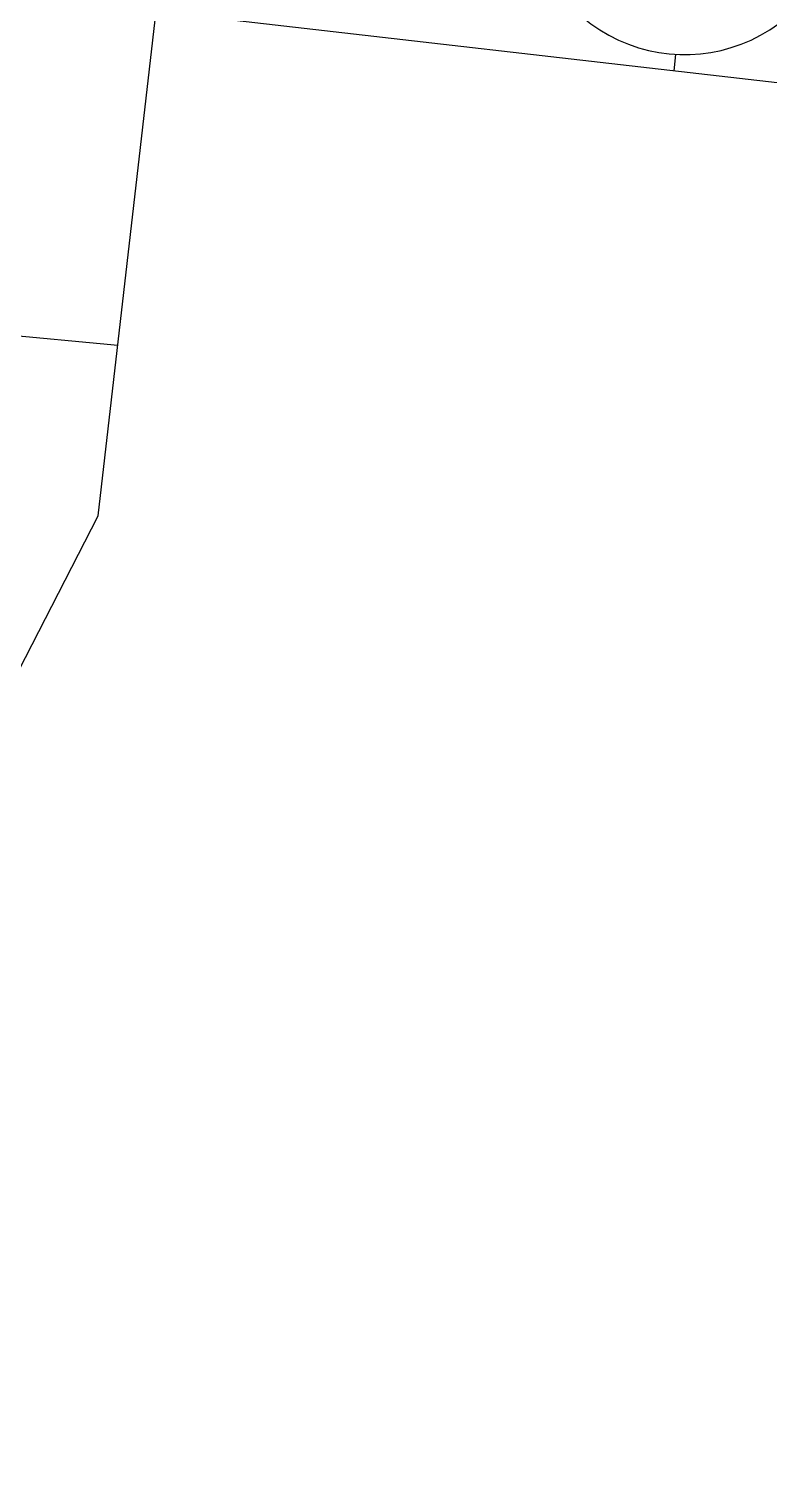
# Model space of a CAD drawing. Header units: millimetres. Extents: x 712192 to 1044287, y 40211 to 168571.
# Drawn here: x 773580 to 803728, y 40970 to 99280 of the extents above; entities that cross this region are included whole.
import ezdxf

# ---------------------------------------------------------------- set-up
doc = ezdxf.new("R2010")
doc.units = ezdxf.units.MM
doc.layers.add('Aceras', color=8, linetype='Continuous')
doc.layers.add('Parcela', color=1, linetype='Continuous', lineweight=30)
doc.layers.add('Viales', color=7, linetype='Continuous', lineweight=30)

msp = doc.modelspace()

# ---------------------------------------------------------------- hatches: boundary and pattern name
at = {"layer": 'Aceras'}
h = msp.add_hatch(dxfattribs=at)
h.set_pattern_fill('ANSI37', color=256, scale=71.580675)
h.set_pattern_definition([(45, (270544.93, 3236.83), (-160.7032, 160.7032), []), (135, (270544.93, 3236.83), (-160.7032, -160.7032), [])])
h.paths.add_polyline_path([(757552, 126920, 0.414214), (755563, 127297), (722138, 104533), (722944, 103350)])
h.paths.add_polyline_path([(787790, 143539), (799687, 138960, 0.414214), (798865, 140810), (788304, 144875, 0.319675), (777176, 142017), (764778, 133574, 0.414214), (764401, 131584), (778150, 140948, -0.325822)])
h.paths.add_polyline_path([(824260, 129503), (824297, 129905, 0.335762), (823386, 131373), (810355, 136388, 0.414214), (808504, 135566)])
h.paths.add_polyline_path([(833260, 127573, 0.414214), (831409, 126751), (836939, 124623), (836986, 124935, 0.351854), (836085, 126485)])
h.paths.add_polyline_path([(852012, 118821, -0.378204), (856528, 111652), (854208, 97365, 0.414214), (855850, 98548), (857942, 111422, 0.375958), (852475, 120177), (844825, 123121, 0.414214), (842975, 122299)])
h.paths.add_polyline_path([(854898, 92685, 0.421729), (853678, 94333), (850815, 76534, 0.416122), (852466, 77716)])
h.paths.add_polyline_path([(851021, 68815, 0.414214), (849837, 70458), (847818, 58027), (848044, 58026, 0.369067), (849463, 59228)])

# ---------------------------------------------------------------- linework, layer by layer
at = {"layer": 'Parcela'}
for p, q in [((799912, 98232), (799836, 97568)), ((777204, 86385), (759950, 87985))]:
    msp.add_line(p, q, dxfattribs=at)
msp.add_lwpolyline([(852012, 118821), (787790, 143539, 0.325822), (778150, 140948), (722944, 103350), (732613, 68202), (724717, 65744), (724234, 63740, 0.180942), (725923, 49944, 0.177877), (732879, 43605, 0.071967), (742428, 41236, 0.049784), (752504, 41236, -0.049784), (756785, 41236), (776408, 79455), (778766, 99988), (832631, 93802)], format="xyb", dxfattribs=at)
at = {"layer": 'Viales'}
msp.add_arc((800285, 104648), 6427, 180.0625, 3.8551, dxfattribs=at)

doc.saveas('drawing.dxf')
